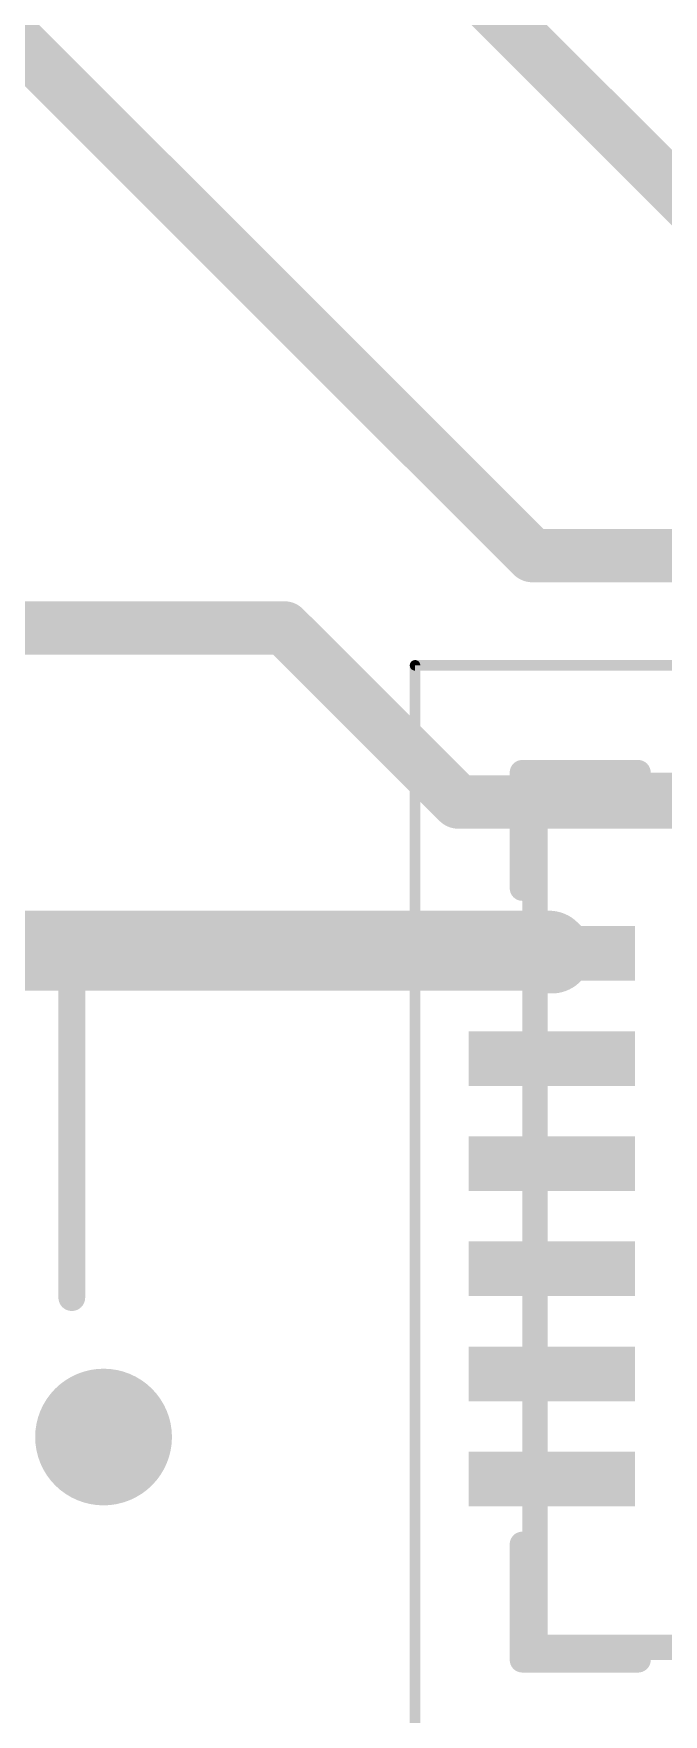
# Model space of a CAD drawing. Extents: x -1.4 to 96, y -1.9 to 20.5.
# Drawn here: x 83.57 to 86.56, y 7.88 to 15.87 of the extents above; entities that cross this region are included whole.
import ezdxf

# ---------------------------------------------------------------- set-up
doc = ezdxf.new("R2010")
doc.units = 0
for name, color, linetype in [('1', 12, 'CONTINUOUS'), ('18', 110, 'CONTINUOUS'), ('21', 253, 'CONTINUOUS'), ('39', 12, 'CONTINUOUS'), ('51', 253, 'CONTINUOUS')]:
    doc.layers.add(name, color=color, linetype=linetype)

# ---------------------------------------------------------------- blocks, each defined once
blk = doc.blocks.new('RECT')
blk.add_solid([(-0.5, -0.5), (0.5, -0.5), (-0.5, 0.5), (0.5, 0.5)])
blk = doc.blocks.new('ROUNDV')
at = {"const_width": 0.5}
blk.add_lwpolyline([(0, -0.25, 1), (0, 0.25, 1), (0, -0.25)], format="xyb", dxfattribs=at)

msp = doc.modelspace()

# ---------------------------------------------------------------- linework, layer by layer
at = {"layer": '1'}
for points, const_width in [([(87.75, 13.9926), (85.0272, 16.7154)], 0.254), ([(82.696, 16.634), (85.938, 13.392)], 0.254), ([(85.938, 13.392), (86.8247, 13.392)], 0.254), ([(83.0332, 13.048), (84.758, 13.048)], 0.254), ([(84.758, 13.048), (85.586, 12.22)], 0.254), ([(85.586, 12.22), (86.75, 12.22)], 0.254), ([(82.95, 11.5126), (86.0174, 11.5126)], 0.381), ([(86.0174, 11.5126), (86.03, 11.5)], 0.381)]:
    msp.add_lwpolyline(points, dxfattribs=dict(at, const_width=const_width))
for points, const_width in [([(85.938, 13.4555, 1), (85.938, 13.3285)], 0.127), ([(85.8931, 13.3471, 1), (85.9829, 13.4369)], 0.127), ([(84.8029, 13.0929, 1), (84.7131, 13.0031)], 0.127), ([(84.758, 12.9845, 1), (84.758, 13.1115)], 0.127), ([(85.586, 12.2835, 1), (85.586, 12.1565)], 0.127), ([(85.5411, 12.1751, 1), (85.6309, 12.2649)], 0.127), ([(86.0848, 11.58, 1), (85.95, 11.4452)], 0.1905), ([(86.0174, 11.4174, 1), (86.0174, 11.6079)], 0.1905), ([(85.9626, 11.4326, 1), (86.0974, 11.5674)], 0.1905)]:
    msp.add_lwpolyline(points, format="xyb", dxfattribs=dict(at, const_width=const_width))
at = {"layer": '21'}
for points, const_width in [([(85.89, 11.81), (85.89, 12.36)], 0.12), ([(85.89, 12.36), (86.44, 12.36)], 0.12), ([(83.7491, 9.863), (83.7491, 11.613)], 0.127), ([(85.89, 8.69), (85.89, 8.14)], 0.12), ([(85.89, 8.14), (86.44, 8.14)], 0.12)]:
    msp.add_lwpolyline(points, dxfattribs=dict(at, const_width=const_width))
for points, const_width in [([(85.92, 12.36, 1), (85.86, 12.36)], 0.06), ([(85.89, 12.39, 1), (85.89, 12.33)], 0.06), ([(86.44, 12.33, 1), (86.44, 12.39)], 0.06), ([(85.86, 11.81, 1), (85.92, 11.81)], 0.06), ([(83.7809, 11.613, 1), (83.7173, 11.613)], 0.0635), ([(83.7173, 9.863, 1), (83.7809, 9.863)], 0.0635), ([(85.92, 8.69, 1), (85.86, 8.69)], 0.06), ([(85.89, 8.17, 1), (85.89, 8.11)], 0.06), ([(85.86, 8.14, 1), (85.92, 8.14)], 0.06), ([(86.44, 8.11, 1), (86.44, 8.17)], 0.06)]:
    msp.add_lwpolyline(points, format="xyb", dxfattribs=dict(at, const_width=const_width))
at = {"layer": '39', "const_width": 0.05}
for points in [[(85.38, 7.63), (85.38, 12.87)], [(85.38, 12.87), (90.62, 12.87)]]:
    msp.add_lwpolyline(points, dxfattribs=at)
at = {"layer": '39', "const_width": 0.025}
for points in [[(85.3925, 12.87, 1), (85.3675, 12.87)], [(85.38, 12.8825, 1), (85.38, 12.8575)]]:
    msp.add_lwpolyline(points, format="xyb", dxfattribs=at)
at = {"layer": '51', "const_width": 0.12}
for points in [[(85.95, 8.2), (85.95, 12.3)], [(85.95, 12.3), (90.05, 12.3)], [(88.78, 8.2), (85.95, 8.2)]]:
    msp.add_lwpolyline(points, dxfattribs=at)
at = {"layer": '51', "const_width": 0.06}
for points in [[(85.98, 12.3, 1), (85.92, 12.3)], [(85.95, 12.33, 1), (85.95, 12.27)], [(85.95, 8.23, 1), (85.95, 8.17)], [(85.92, 8.2, 1), (85.98, 8.2)]]:
    msp.add_lwpolyline(points, format="xyb", dxfattribs=at)

# ---------------------------------------------------------------- block references
at = {"layer": '1', "xscale": 0.79, "yscale": 0.26, "rotation": 180}
for p in [(86.03, 11.5), (86.03, 11), (86.03, 10.5), (86.03, 10), (86.03, 9.5), (86.03, 9)]:
    msp.add_blockref('RECT', p, dxfattribs=at)
at = {"layer": '18', "xscale": 0.65, "yscale": 0.65}
msp.add_blockref('ROUNDV', (83.9, 9.2), dxfattribs=at)
msp.add_blockref('ROUNDV', (83.9, 9.2), dxfattribs=at)

doc.saveas('drawing.dxf')
